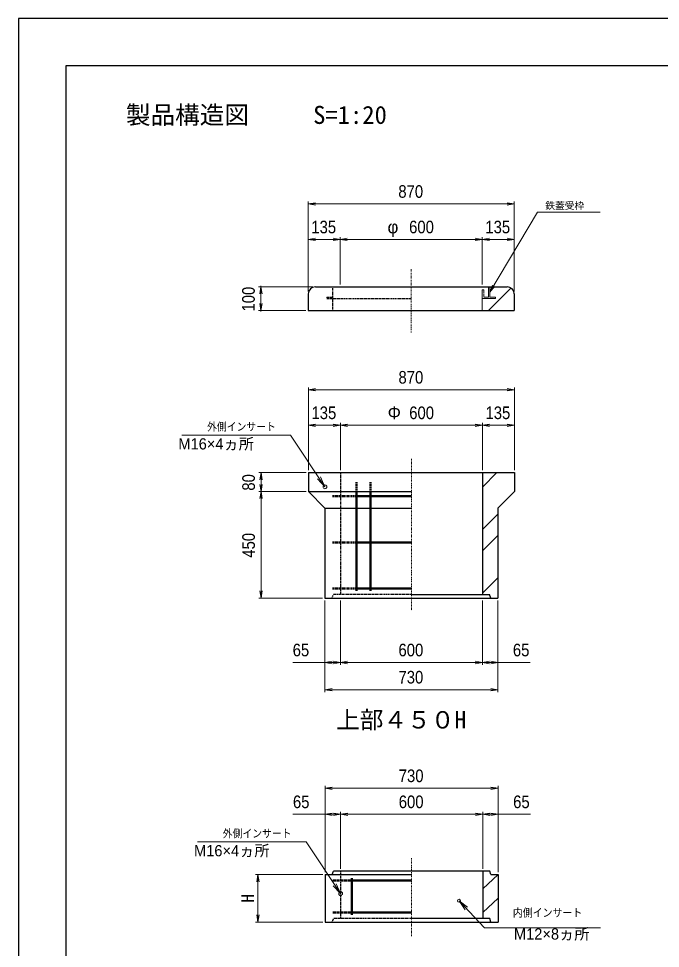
# Model space of a CAD drawing. Units: millimetres, scale not verified. Extents: x -210 to 210, y -148 to 148.
# Drawn here: x -210 to -74.5, y -47.9 to 148.5 of the extents above; entities that cross this region are included whole.
import ezdxf
from ezdxf.enums import TextEntityAlignment as Align

# ---------------------------------------------------------------- set-up
doc = ezdxf.new("R2010")
doc.units = ezdxf.units.MM
doc.linetypes.add('USER1', pattern=[12.95, 6.35, -3.175, 0.25, -3.175])
doc.linetypes.add('USER2', pattern=[4.7625, 3.175, -1.5875])
doc.layers.add('0-0', color=7, linetype='Continuous')
for name, color, linetype, lineweight in [('0-1_0', 9, 'Continuous', 25), ('0-2_dims', 2, 'Continuous', 13), ('0-3_pen1実線', 4, 'Continuous', 13), ('0-4_pen2実線', 3, 'Continuous', 13), ('0-5_pen3実線', 7, 'Continuous', 25), ('0-6_pen4実線', 6, 'Continuous', 25), ('0-7_pen1一点', 4, 'USER1', 13), ('0-8_pen2破線', 3, 'USER2', 25), ('0-A_鉄筋 1', 7, 'Continuous', 50), ('0-B_鉄筋 2', 7, 'USER2', 50)]:
    doc.layers.add(name, color=color, linetype=linetype, lineweight=lineweight)
doc.styles.add('ＭＳ ゴシック', font='')
doc.styles.add('ＭＳ Ｐゴシック', font='')
doc.styles.get('ＭＳ ゴシック').set_extended_font_data('MS Gothic')
doc.styles.get('ＭＳ Ｐゴシック').set_extended_font_data('MS PGothic')

# ---------------------------------------------------------------- blocks, each defined once
blk = doc.blocks.new('部分図 1')
at = {"layer": '0-1_0'}
blk.add_lwpolyline([(0, 0), (8400, 0), (8400, 5940), (0, 5940)], close=True, dxfattribs=at)
at = {"layer": '0-2_dims'}
for p, q in [((1223.37, 4787), (1223.37, 5166.95)), ((2093.37, 5156.95), (1223.37, 5156.95)), ((2093.37, 4787), (2093.37, 5166.95)), ((1223.37, 4787), (1223.37, 5016.95)), ((1358.37, 5006.95), (1223.37, 5006.95)), ((1358.37, 4817), (1358.37, 5016.95)), ((1358.37, 4817), (1358.37, 5016.95)), ((1358.37, 5006.95), (1958.37, 5006.95)), ((1958.37, 4817), (1958.37, 5016.95)), ((1958.37, 4817), (1958.37, 5016.95)), ((1958.37, 5006.95), (2093.37, 5006.95)), ((2093.37, 4787), (2093.37, 5016.95)), ((1243.37, 4807), (1013.43, 4807)), ((1023.43, 4807), (1023.43, 4811.55)), ((1023.43, 4807), (1023.43, 4707)), ((1213.37, 4707), (1013.43, 4707)), ((1023.43, 4707), (1023.43, 4702.45)), ((1223.95, 4032.07), (1223.95, 4382.02)), ((2093.95, 4372.02), (1223.95, 4372.02)), ((2093.95, 4032.07), (2093.95, 4382.02)), ((1223.95, 4032.07), (1223.95, 4232.02)), ((1358.95, 4222.02), (1223.95, 4222.02)), ((1358.95, 4032.07), (1358.95, 4232.02)), ((1358.95, 4032.07), (1358.95, 4232.02)), ((1358.95, 4222.02), (1958.95, 4222.02)), ((1958.95, 4032.07), (1958.95, 4232.02)), ((1958.95, 4032.07), (1958.95, 4232.02)), ((1958.95, 4222.02), (2093.95, 4222.02)), ((2093.95, 4032.07), (2093.95, 4232.02)), ((1213.95, 4022.07), (1014.01, 4022.07)), ((1024.01, 3942.07), (1024.01, 4022.07)), ((1213.95, 3942.07), (1014.01, 3942.07)), ((1213.95, 3942.07), (1014.01, 3942.07)), ((1024.01, 3942.07), (1024.01, 3492.07)), ((1283.95, 3492.07), (1014.01, 3492.07)), ((1293.95, 3482.07), (1293.95, 3209.93)), ((1293.95, 3482.07), (1293.95, 3095.07)), ((1358.95, 3482.07), (1358.95, 3209.93)), ((1358.95, 3482.07), (1358.95, 3209.93)), ((1958.95, 3482.07), (1958.95, 3209.93)), ((1958.95, 3482.07), (1958.95, 3209.93)), ((2023.95, 3482.07), (2023.95, 3209.93)), ((2023.95, 3482.07), (2023.95, 3095.07)), ((1358.95, 3219.93), (1958.95, 3219.93)), ((1293.95, 3105.07), (2023.95, 3105.07)), ((1295.07, 2333.6), (1295.07, 2698.55)), ((2025.07, 2688.55), (1295.07, 2688.55)), ((2025.07, 2333.6), (2025.07, 2698.55)), ((1295.07, 2333.6), (1295.07, 2588.6)), ((1360.07, 2348.6), (1360.07, 2588.6)), ((1360.07, 2348.6), (1360.07, 2588.6)), ((1360.07, 2578.6), (1960.07, 2578.6)), ((1960.07, 2348.6), (1960.07, 2588.6)), ((1960.07, 2348.6), (1960.07, 2588.6)), ((2025.07, 2333.6), (2025.07, 2588.6))]:
    blk.add_line(p, q, dxfattribs=at)
at = {"layer": '0-2_dims', "lineweight": 18}
for p, q in [((2221.57, 5121.98), (2455.88, 5121.98)), ((1104.03, 4180.45), (689.71, 4180.45)), ((1170.15, 2461.98), (755.83, 2461.98)), ((1285.07, 2323.6), (1001.07, 2323.6)), ((1011.07, 2323.6), (1011.07, 2123.6)), ((1285.07, 2123.6), (1001.07, 2123.6)), ((2046.58, 2099.6), (2457.55, 2099.6))]:
    blk.add_line(p, q, dxfattribs=at)
at = {"layer": '0-2_dims'}
for points in [[(1253.37, 5161.95), (1223.37, 5156.95), (1253.37, 5151.95)], [(2063.37, 5151.95), (2093.37, 5156.95), (2063.37, 5161.95)], [(1990.37, 4785), (2191.57, 5121.98), (2221.57, 5121.98)], [(1253.37, 5011.95), (1223.37, 5006.95), (1253.37, 5001.95)], [(1328.37, 5001.95), (1358.37, 5006.95), (1328.37, 5011.95)], [(1388.37, 5011.95), (1358.37, 5006.95), (1388.37, 5001.95)], [(1928.37, 5001.95), (1958.37, 5006.95), (1928.37, 5011.95)], [(1988.37, 5011.95), (1958.37, 5006.95), (1988.37, 5001.95)], [(2063.37, 5001.95), (2093.37, 5006.95), (2063.37, 5011.95)], [(1028.43, 4777), (1023.43, 4807), (1018.43, 4777)], [(2001.46, 4813.32), (1990.37, 4785), (2010.04, 4808.19)], [(1018.43, 4737), (1023.43, 4707), (1028.43, 4737)], [(1253.95, 4377.02), (1223.95, 4372.02), (1253.95, 4367.02)], [(2063.95, 4367.02), (2093.95, 4372.02), (2063.95, 4377.02)], [(1253.95, 4227.02), (1223.95, 4222.02), (1253.95, 4217.02)], [(1328.95, 4217.02), (1358.95, 4222.02), (1328.95, 4227.02)], [(1388.95, 4227.02), (1358.95, 4222.02), (1388.95, 4217.02)], [(1928.95, 4217.02), (1958.95, 4222.02), (1928.95, 4227.02)], [(1988.95, 4227.02), (1958.95, 4222.02), (1988.95, 4217.02)], [(2063.95, 4217.02), (2093.95, 4222.02), (2063.95, 4227.02)], [(1293.95, 3962.07), (1149.03, 4180.45), (1104.03, 4180.45)], [(1029.01, 3992.07), (1024.01, 4022.07), (1019.01, 3992.07)], [(1019.01, 3972.07), (1024.01, 3942.07), (1029.01, 3972.07)], [(1262.82, 3995.42), (1293.95, 3962.07), (1275.32, 4003.71)], [(1029.01, 3912.07), (1024.01, 3942.07), (1019.01, 3912.07)], [(1019.01, 3522.07), (1024.01, 3492.07), (1029.01, 3522.07)], [(1323.95, 3224.93), (1293.95, 3219.93), (1323.95, 3214.93)], [(1328.95, 3214.93), (1358.95, 3219.93), (1328.95, 3224.93)], [(1388.95, 3224.93), (1358.95, 3219.93), (1388.95, 3214.93)], [(1928.95, 3214.93), (1958.95, 3219.93), (1928.95, 3224.93)], [(1988.95, 3224.93), (1958.95, 3219.93), (1988.95, 3214.93)], [(1993.95, 3214.93), (2023.95, 3219.93), (1993.95, 3224.93)], [(1358.95, 3219.93), (1293.95, 3219.93), (1157.56, 3219.93)], [(1958.95, 3219.93), (2023.95, 3219.93), (2160.35, 3219.93)], [(1323.95, 3110.07), (1293.95, 3105.07), (1323.95, 3100.07)], [(1993.95, 3100.07), (2023.95, 3105.07), (1993.95, 3110.07)], [(1325.07, 2693.55), (1295.07, 2688.55), (1325.07, 2683.55)], [(1995.07, 2683.55), (2025.07, 2688.55), (1995.07, 2693.55)], [(1360.07, 2578.6), (1295.07, 2578.6), (1158.68, 2578.6)], [(1325.07, 2583.6), (1295.07, 2578.6), (1325.07, 2573.6)], [(1330.07, 2573.6), (1360.07, 2578.6), (1330.07, 2583.6)], [(1390.07, 2583.6), (1360.07, 2578.6), (1390.07, 2573.6)], [(1930.07, 2573.6), (1960.07, 2578.6), (1930.07, 2583.6)], [(1990.07, 2583.6), (1960.07, 2578.6), (1990.07, 2573.6)], [(1960.07, 2578.6), (2025.07, 2578.6), (2161.47, 2578.6)], [(1995.07, 2573.6), (2025.07, 2578.6), (1995.07, 2583.6)], [(1360.07, 2243.6), (1215.15, 2461.98), (1170.15, 2461.98)], [(1328.94, 2276.95), (1360.07, 2243.6), (1341.44, 2285.24)], [(1896.4, 2186.01), (1860.07, 2213.6), (1885.49, 2175.71)], [(1860.07, 2213.6), (1967.57, 2099.6), (2046.58, 2099.6)]]:
    blk.add_lwpolyline(points, dxfattribs=at)
at = {"layer": '0-2_dims', "lineweight": 18}
for points in [[(1016.07, 2293.6), (1011.07, 2323.6), (1006.07, 2293.6)], [(1006.07, 2153.6), (1011.07, 2123.6), (1016.07, 2153.6)]]:
    blk.add_lwpolyline(points, dxfattribs=at)
at = {"layer": '0-3_pen1実線'}
for p, q in [((1984.86, 4707), (2079.82, 4801.97)), ((1990.37, 4802.32), (1995.05, 4807)), ((1958.95, 3961.12), (2019.91, 4022.07)), ((1958.95, 3781.51), (2023.95, 3846.51)), ((1958.95, 3691.71), (2023.95, 3756.71)), ((1958.95, 3512.1), (2023.95, 3577.1)), ((1960.07, 2263.6), (2025.07, 2323.6)), ((1960.07, 2163.6), (2025.07, 2223.6))]:
    blk.add_line(p, q, dxfattribs=at)
at = {"layer": '0-4_pen2実線'}
for p, q in [((1958.37, 4794.5), (1958.37, 4757)), ((1958.37, 4794.5), (1964.37, 4794.5)), ((1984.37, 4807), (1984.37, 4763)), ((1990.37, 4807), (1990.37, 4763)), ((2014.37, 4757), (1958.37, 4757)), ((1958.37, 4757), (1958.37, 4707)), ((1984.37, 4763), (1964.37, 4763)), ((2014.37, 4763), (1990.37, 4763)), ((2014.37, 4763), (2014.37, 4757))]:
    blk.add_line(p, q, dxfattribs=at)
at = {"layer": '0-4_pen2実線', "linetype": 'USER2'}
blk.add_line((1964.37, 4794.5), (1964.37, 4763), dxfattribs=at)
at = {"layer": '0-4_pen2実線'}
for centre, radius in [((1293.95, 3962.07), 8), ((1360.07, 2243.6), 8), ((1860.07, 2213.6), 6)]:
    blk.add_circle(centre, radius, dxfattribs=at)
at = {"layer": '0-5_pen3実線'}
for p, q in [((1253.37, 4807), (2063.37, 4807)), ((1223.37, 4777), (1223.37, 4707)), ((2093.37, 4777), (2093.37, 4707)), ((1223.37, 4707), (2093.37, 4707)), ((1223.95, 4022.07), (2093.95, 4022.07)), ((1223.95, 4022.07), (1223.95, 3942.07)), ((1958.95, 4022.07), (1958.95, 3507.07)), ((2093.95, 4022.07), (2093.95, 3942.07)), ((1293.95, 3872.07), (1223.95, 3942.07)), ((1223.95, 3942.07), (1658.95, 3942.07)), ((2023.95, 3872.07), (2093.95, 3942.07)), ((1293.95, 3872.07), (1293.95, 3492.07)), ((1293.95, 3872.07), (1658.95, 3872.07)), ((2023.95, 3872.07), (2023.95, 3492.07)), ((1658.95, 3507.07), (1988.95, 3507.07)), ((1993.95, 3492.07), (1988.95, 3507.07)), ((1293.95, 3492.07), (2023.95, 3492.07)), ((1295.07, 2323.6), (1295.07, 2123.6)), ((1295.07, 2323.6), (1660.07, 2323.6)), ((1325.07, 2323.6), (1330.07, 2338.6)), ((1990.07, 2338.6), (1330.07, 2338.6)), ((1960.07, 2338.6), (1960.07, 2138.6)), ((1995.07, 2323.6), (1990.07, 2338.6)), ((1995.07, 2323.6), (2025.07, 2323.6)), ((2025.07, 2323.6), (2025.07, 2123.6)), ((1295.07, 2123.6), (2025.07, 2123.6)), ((1990.07, 2138.6), (1660.07, 2138.6)), ((1995.07, 2123.6), (1990.07, 2138.6))]:
    blk.add_line(p, q, dxfattribs=at)
for centre, start, end in [((1253.37, 4777), 90, 180), ((2063.37, 4777), 0, 90)]:
    blk.add_arc(centre, 30, start, end, dxfattribs=at)
at = {"layer": '0-6_pen4実線'}
blk.add_lwpolyline([(200, 200), (8200, 200), (8200, 5740), (200, 5740)], close=True, dxfattribs=at)
at = {"layer": '0-7_pen1一点'}
for p, q in [((1658.37, 4881.07), (1658.37, 4613.45)), ((1658.95, 4080.79), (1658.95, 3438.86)), ((1660.07, 2393.6), (1660.07, 2063.6))]:
    blk.add_line(p, q, dxfattribs=at)
at = {"layer": '0-8_pen2破線'}
for p, q in [((1326.37, 4807), (1326.37, 4707)), ((1302.37, 4763), (1326.37, 4763)), ((1302.37, 4763), (1302.37, 4757)), ((1302.37, 4757), (1658.37, 4757)), ((1358.95, 4022.07), (1358.95, 3507.07)), ((1323.95, 3492.07), (1328.95, 3507.07)), ((1658.95, 3507.07), (1328.95, 3507.07)), ((1360.07, 2338.6), (1360.07, 2138.6)), ((1325.07, 2123.6), (1330.07, 2138.6)), ((1660.07, 2138.6), (1330.07, 2138.6))]:
    blk.add_line(p, q, dxfattribs=at)
at = {"layer": '0-A_鉄筋 1'}
for p, q in [((1426.45, 3942.07), (1426.45, 3522.07)), ((1486.45, 3942.07), (1486.45, 3522.07)), ((1426.45, 3922.07), (1658.95, 3922.07)), ((1426.45, 3727.07), (1658.95, 3727.07)), ((1426.45, 3532.07), (1658.95, 3532.07)), ((1407.57, 2308.6), (1407.57, 2153.6)), ((1407.57, 2298.6), (1660.07, 2298.6)), ((1407.57, 2163.6), (1660.07, 2163.6))]:
    blk.add_line(p, q, dxfattribs=at)
at = {"layer": '0-B_鉄筋 2'}
for p, q in [((1426.45, 3942.07), (1426.45, 3982.07)), ((1486.45, 3942.07), (1486.45, 3982.07)), ((1426.45, 3922.07), (1326.45, 3922.07)), ((1426.45, 3727.07), (1326.45, 3727.07)), ((1426.45, 3532.07), (1326.45, 3532.07)), ((1407.57, 2298.6), (1327.57, 2298.6)), ((1407.57, 2163.6), (1327.57, 2163.6))]:
    blk.add_line(p, q, dxfattribs=at)
at = {"layer": '0-2_dims', "color": 7, "style": 'ＭＳ Ｐゴシック', "width": 0.9}
for s, height, p in [('870', 53.32, (1603.82, 5166.95)), ('135', 53.32, (1236.32, 5016.95)), ('600', 53.32, (1649.28, 5016.95)), ('135', 53.32, (1971.32, 5016.95)), ('870', 53.32, (1604.41, 4382.02)), ('135', 53.32, (1236.91, 4232.02)), ('600', 53.32, (1649.86, 4232.02)), ('135', 53.32, (1971.91, 4232.02)), ('外側インサート', 33.79, (796.17, 4188.97)), ('65', 53.32, (1157.56, 3229.93)), ('600', 53.32, (1604.41, 3229.93)), ('65', 53.32, (2087.62, 3229.93)), ('730', 53.32, (1604.41, 3115.07)), ('730', 53.32, (1605.53, 2698.55)), ('65', 53.32, (1158.68, 2588.6)), ('600', 53.32, (1605.53, 2588.6)), ('65', 53.32, (2088.74, 2588.6)), ('外側インサート', 33.79, (862.29, 2470.5)), ('内側インサート', 34.13, (2087.46, 2135.6))]:
    blk.add_text(s, height=height, dxfattribs=at).set_placement(p, align=Align.BOTTOM_LEFT)
at = {"layer": '0-2_dims', "color": 7}
for s, height, style, p in [('鉄蓋受枠', 29.4, 'ＭＳ Ｐゴシック', (2224.42, 5126.34)), ('φ', 53.32, 'ＭＳ Ｐゴシック', (1558.37, 5016.95)), ('Φ', 53.32, 'ＭＳ Ｐゴシック', (1558.95, 4232.02)), ('M16×4ヵ所', 47.21, 'ＭＳ Ｐゴシック', (674.83, 4105.62)), ('上部４５０H', 73.31, 'ＭＳ ゴシック', (1340.95, 2919.07)), ('M16×4ヵ所', 47.21, 'ＭＳ Ｐゴシック', (740.95, 2387.14)), ('M12×8ヵ所', 47.21, 'ＭＳ Ｐゴシック', (2092.09, 2035.21))]:
    blk.add_text(s, height=height, dxfattribs=dict(at, style=style)).set_placement(p, align=Align.BOTTOM_LEFT)
at = {"layer": '0-2_dims', "color": 7, "style": 'ＭＳ Ｐゴシック', "width": 0.9}
for s, p in [('100', (1013.43, 4702.45)), ('80', (1014.01, 3945.71)), ('450', (1014.01, 3662.53))]:
    blk.add_text(s, height=53.32, rotation=90, dxfattribs=at).set_placement(p, align=Align.BOTTOM_LEFT)
at = {"layer": '0-2_dims', "color": 7, "style": 'ＭＳ ゴシック'}
blk.add_text('H', height=53.52, rotation=90, dxfattribs=at).set_placement((1010.57, 2205.35), align=Align.BOTTOM_LEFT)
at = {"layer": '0-5_pen3実線', "style": 'ＭＳ ゴシック'}
for s, p in [('\u3000製品構造図\u3000', (349.04, 5472.16)), ('S=1:20', (1244.14, 5472.16))]:
    blk.add_text(s, height=76.24, dxfattribs=at).set_placement(p, align=Align.BOTTOM_LEFT)

msp = doc.modelspace()

# ---------------------------------------------------------------- block references
at = {"layer": '0-0', "xscale": 0.05, "yscale": 0.05}
msp.add_blockref('部分図 1', (-210, -148.5), dxfattribs=at)

doc.saveas('drawing.dxf')
